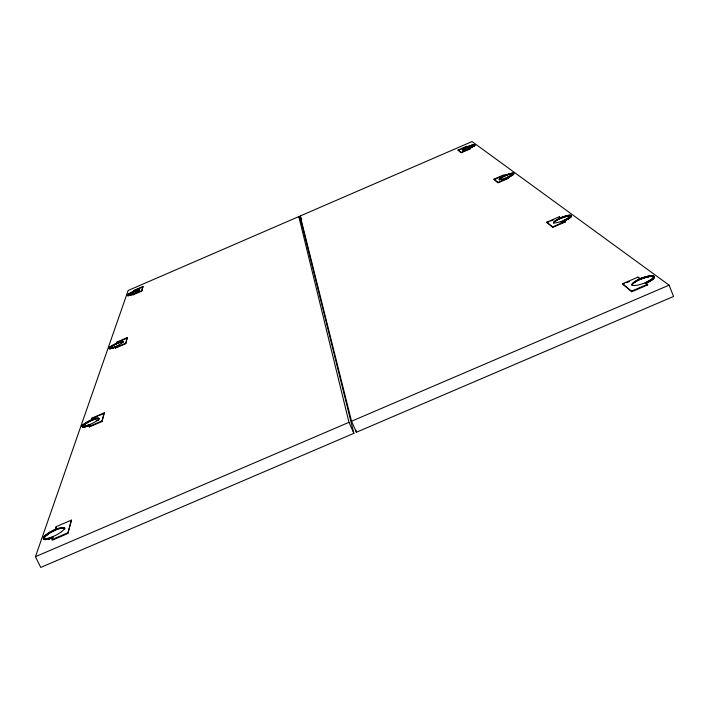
<?xml version="1.0" encoding="UTF-8"?>
<svg xmlns="http://www.w3.org/2000/svg" width="709" height="709" viewBox="0 0 709 709"><rect width="100%" height="100%" fill="white"/><g stroke="black" fill="none" stroke-linecap="round" stroke-linejoin="round"><path stroke-width="1.06" d="M55.302 529.331L49.276 532.415L45.057 535.463A11.805 2.871 -26.6 0 0 44.295 539.026L48.017 538.565L52.829 536.846L52.2 540.205L67.816 533.505L71.449 520.114L56.188 526.663L55.586 529.907L49.559 532.991L45.341 536.039A11.805 2.88 -26.6 0 0 44.578 539.611L48.301 539.15L53.113 537.431M89.821 424.656L89.467 426.907L101.972 421.518L104.267 412.798L91.984 418.088L91.638 420.286L83.511 424.904A9.394 1.87 -25.5 0 0 83.113 427.164L90.052 425.134L89.821 424.656L82.882 426.694A9.394 1.861 -25.5 0 1 83.281 424.434L91.417 419.817M115.585 346.533L115.372 348.146L125.723 343.679L127.265 337.626L117.065 342.03L116.861 343.608L110.179 347.259A7.746 1.285 -24.8 0 0 109.975 348.784L115.771 346.931L109.789 348.385A7.746 1.285 -24.8 0 1 109.992 346.869L116.675 343.218M133.017 293.659L132.884 294.9L141.773 291.053L142.89 286.533L134.116 290.327L133.983 291.55L128.276 294.589A6.638 0.957 -24.5 0 0 128.169 295.688L133.177 294.005L128.01 295.352A6.638 0.948 -24.5 0 1 128.116 294.244L133.824 291.204M67.816 533.505L71.449 520.114M101.972 421.518L104.267 412.798M125.723 343.679L127.265 337.626M141.773 291.053L142.89 286.533M55.586 529.907L56.188 526.663M89.467 426.907L90.052 425.134M115.372 348.146L115.771 346.931M116.861 343.608L117.065 342.03M132.884 294.9L133.177 294.005M133.983 291.55L134.116 290.327M35.45 556.671L128.161 290.486L298.817 216.582L301.502 222.732L353.862 433.341L40.723 567.43L35.45 556.671L348.988 422.325L298.817 216.582M513.529 174.308L507.662 177.622L513.36 173.9A7.817 1.303 -22.4 0 0 511.756 173.147L505.1 175.38L504.241 174.724L493.898 179.191L498.028 182.833L508.539 178.296L507.493 177.215M556.042 220.765L554.81 221.66A8.942 1.799 -21.9 0 0 553.951 222.98M49.081 533.496L46.998 534.958A11.14 2.712 -26.6 0 0 45.553 539.301L47.219 539.15A11.477 2.801 -26.6 0 0 51.89 537.759M511.588 175.566L512.642 174.857A7.374 1.232 -22.4 0 0 511.198 173.82L509.718 174.21M501.369 177.826L500.315 178.535A7.374 1.232 -22.4 0 0 499.792 179.767M96.69 420.8L95.05 421.882A9.137 1.817 -25.5 0 1 85.045 426.198L83.671 426.419A8.871 1.764 -25.5 0 1 84.593 423.627L86.241 422.564M472.912 146.648L473.842 146.063A6.319 0.913 -22.7 0 0 472.779 145.301L471.529 145.655M464.218 148.411L463.287 148.996A6.319 0.913 -22.7 0 0 464.306 149.776L465.556 149.422A6.514 0.939 -22.7 0 0 472.77 146.293L473.701 145.708A6.319 0.913 -22.7 0 0 472.637 144.946L471.388 145.301M464.36 148.766L463.429 149.351A6.319 0.913 -22.7 0 0 464.457 150.131M112.598 345.806L111.251 346.639A7.312 1.214 -24.8 0 0 110.622 348.553L111.783 348.296M136.855 292.143L137.998 291.461A6.266 0.904 -24.5 0 0 139.319 290.415A6.523 0.939 -24.5 0 1 137.732 291.665M130.332 293.393L129.189 294.067A6.266 0.904 -24.5 0 0 128.728 295.485L129.738 295.228A6.461 0.931 -24.5 0 0 133.992 293.588M300.191 215.979L472.034 141.57L669.101 285.151L673.55 296.442L356.397 432.251L351.531 421.235L300.191 215.979L301.724 219.498M469.367 148.039L470.156 148.881L461.151 152.781L458.085 150.051L466.965 146.205L467.745 147.038L473.39 145.07A6.7 0.966 -22.7 0 1 474.622 145.602L469.509 148.385L474.472 145.248A6.7 0.966 -22.7 0 0 473.249 144.716L467.603 146.683M135.251 290.247L143.05 286.87M458.227 150.397L467.116 146.55L467.745 147.038M132.725 294.554L141.614 290.708M458.085 150.051L461.01 152.426L470.014 148.527M118.181 342.022L127.443 338.016M495.006 179.191L499.703 177.161M501.591 176.346L511.925 173.554A7.817 1.303 -22.4 0 1 513.529 174.308M115.186 347.747L125.537 343.28M493.898 179.191L497.86 182.426L508.371 177.879M563.992 220.437L565.472 221.917L552.728 227.403L546.728 222.192L559.233 216.803L560.677 218.248L568.866 215.66A9.474 1.905 -21.9 0 1 571.126 216.794L564.187 220.933L563.992 220.437L570.922 216.307A9.474 1.905 -21.9 0 0 568.671 215.173L560.482 217.752M93.154 418.15L97.877 416.121M99.765 415.306L104.489 413.267M546.923 222.679L548.846 221.846M550.769 221.013L553.658 219.772M89.237 426.428L101.75 421.04M546.728 222.192L552.533 226.907L565.277 221.421M645.447 282.767L647.707 284.921L631.719 291.771L622.422 283.795L638.038 277.095L640.218 279.186L650.694 276.156A11.893 2.96 -21 0 1 654.07 277.99L651.305 280.454L645.686 283.378L645.447 282.767L651.057 279.842L653.831 277.379A11.893 2.951 -21 0 0 650.454 275.553L639.979 278.584M622.662 284.389L624.611 283.556M626.57 282.723L629.495 281.464M51.917 539.611L67.532 532.92M622.422 283.795L631.48 291.16L647.459 284.309M351.531 421.235L669.101 285.151M137.254 289.981L138.255 289.724A6.275 0.895 -24.5 0 1 137.838 291.124L136.695 291.798A6.461 0.922 -24.5 0 1 129.579 294.891L128.568 295.139A6.275 0.895 -24.5 0 1 129.029 293.73L130.172 293.047A6.461 0.922 -24.5 0 1 137.262 289.937M137.404 290.327L138.415 290.07A6.266 0.904 -24.5 0 1 139.407 290.114M565.942 215.917L567.785 215.483A8.951 1.799 -21.9 0 1 569.894 216.998L568.662 217.893A9.217 1.852 -21.9 0 1 558.488 222.289L556.636 222.715A8.942 1.799 -21.9 0 1 554.615 221.173L555.838 220.277A9.217 1.852 -21.9 0 1 565.871 215.864M120.822 342.243L121.983 341.995A7.312 1.214 -24.8 0 1 123.1 342.155M96.158 418.275L97.541 418.044A8.871 1.764 -25.5 0 1 96.699 420.8M85.275 426.667L83.901 426.898A8.871 1.764 -25.5 0 1 84.823 424.106L86.463 423.034A9.137 1.817 -25.5 0 1 96.38 418.753L97.762 418.514A8.871 1.764 -25.5 0 1 99.056 418.895M61.426 528.187L63.101 528.028A11.14 2.712 -26.6 0 1 64.599 528.843M469.509 148.385L470.156 148.881M507.662 177.622L508.539 178.296M564.187 220.933L565.472 221.917M640.218 279.186L638.038 277.095M645.686 283.378L647.707 284.921M91.984 418.088L92.214 418.558M348.988 422.325L353.862 433.341M552.533 226.907L552.728 227.403M559.233 216.803L559.428 217.291M631.48 291.16L631.719 291.771M355.856 430.106L356.397 432.251M118.465 345.584A7.533 1.25 -24.8 0 1 116.719 346.435M116.143 346.692A7.533 1.25 -24.8 0 1 109.487 348.385A7.533 1.25 -24.8 0 1 115.301 344.335A7.834 1.303 -24.8 0 1 123.26 341.844M122.994 341.924A7.533 1.25 -24.8 0 0 115.301 344.335A7.834 1.303 -24.8 0 0 109.195 348.527A7.834 1.303 -24.8 0 0 116.037 346.825M86.276 422.467A9.137 1.817 -25.5 0 1 96.194 418.177M98.843 419.675A9.235 1.835 -25.5 0 1 97.931 420.57M90.495 424.886A9.235 1.835 -25.5 0 1 82.483 426.588A9.235 1.835 -25.5 0 1 89.715 421.217A9.235 1.835 -25.5 0 1 99.012 418.558M98.879 419.489A8.871 1.764 -25.5 0 1 98.152 420.304M130.35 293.34A6.461 0.931 -24.5 0 1 137.422 290.273M133.487 293.845A6.523 0.939 -24.5 0 1 127.647 295.485A6.523 0.939 -24.5 0 1 132.627 292.188A6.523 0.939 -24.5 0 1 139.345 289.954M50.977 538.202A11.601 2.827 -26.6 0 1 44.197 537.635A11.601 2.827 -26.6 0 1 55.905 529.845A11.601 2.827 -26.6 0 1 64.785 529.011M90.371 425.001A9.501 1.888 -25.5 0 1 82.244 426.685A9.501 1.888 -25.5 0 1 89.786 421.119A9.501 1.888 -25.5 0 1 99.269 418.452M52.581 537.679A11.929 2.907 -26.6 0 1 44.977 536.438A11.929 2.907 -26.6 0 1 62.489 527.788M64.023 527.78A11.929 2.907 -26.6 0 1 64.909 528.161M139.46 290.46A6.718 0.966 -24.5 0 1 137.803 291.665M133.407 293.907A6.718 0.966 -24.5 0 1 127.469 295.556A6.718 0.966 -24.5 0 1 132.672 292.135A6.718 0.966 -24.5 0 1 139.531 289.884M499.517 179.776A7.675 1.285 -22.4 0 1 504.959 175.947A7.675 1.285 -22.4 0 1 513.413 173.634A7.675 1.285 -22.4 0 1 507.99 177.445M502.619 179.404A7.675 1.285 -22.4 0 1 501.192 179.74M563.761 221.004A9.217 1.852 -21.9 0 0 568.866 218.39L570.089 217.486A8.942 1.799 -21.9 0 0 567.989 215.97L566.136 216.405A9.217 1.852 -21.9 0 0 555.971 220.712M563.017 221.305A9.217 1.852 -21.9 0 1 560.792 222.13M553.773 222.874A9.314 1.87 -21.9 0 1 562.574 217.521A9.314 1.87 -21.9 0 1 571.099 216.289A9.314 1.87 -21.9 0 1 562.317 221.642M632.268 285.443A11.229 2.792 -21 0 1 633.102 283.609L634.546 282.421A11.574 2.88 -21 0 1 647.166 276.997L649.568 276.537A11.229 2.792 -21 0 1 652.847 278.903L651.411 280.099A11.566 2.88 -21 0 1 645.119 283.449M632.003 285.284A11.69 2.907 -21 0 1 641.663 278.664A11.69 2.907 -21 0 1 653.68 276.802A11.69 2.907 -21 0 1 646.165 283.095M464.182 148.385A6.514 0.939 -22.7 0 1 471.352 145.274M462.569 150.113A6.576 0.948 -22.7 0 1 468.888 146.577A6.576 0.948 -22.7 0 1 474.711 145.239A6.576 0.948 -22.7 0 1 468.729 148.695M464.032 150.264A6.576 0.948 -22.7 0 1 462.658 150.343M499.526 179.023A7.896 1.321 -22.4 0 1 511.942 173.572A7.896 1.321 -22.4 0 1 507.945 177.507M499.296 179.856A7.896 1.321 -22.4 0 1 499.163 179.537M553.525 222.945A9.58 1.923 -21.9 0 1 561.909 217.725A9.58 1.923 -21.9 0 1 571.25 215.899A9.58 1.923 -21.9 0 1 564.532 220.791M462.747 149.759A6.771 0.975 -22.7 0 1 473.399 145.079A6.771 0.975 -22.7 0 1 469.757 148.287M466.513 149.572A6.771 0.975 -22.7 0 1 465.06 150.033M463.846 150.343A6.771 0.975 -22.7 0 1 462.472 150.414M632.02 284.424A12.026 2.987 -21 0 1 650.765 276.191A12.026 2.987 -21 0 1 646.121 283.21M652.599 278.291L651.163 279.488A11.574 2.871 -21 0 1 638.419 284.965L636 285.426A11.229 2.792 -21 0 1 632.862 283.006L634.307 281.819A11.574 2.871 -21 0 1 646.927 276.395L649.329 275.925A11.229 2.792 -21 0 1 652.599 278.291M61.497 531.741L59.405 533.212A11.486 2.792 -26.6 0 1 46.936 538.565L45.27 538.716A11.149 2.712 -26.6 0 1 46.714 534.373L48.797 532.92A11.486 2.792 -26.6 0 1 61.142 527.611L62.817 527.452A11.14 2.712 -26.6 0 1 61.497 531.741M512.474 174.449L511.419 175.158A7.604 1.267 -22.4 0 1 503.018 178.792L501.529 179.182A7.374 1.232 -22.4 0 1 500.146 178.127L501.201 177.418A7.604 1.267 -22.4 0 1 509.549 173.802L511.029 173.413A7.374 1.232 -22.4 0 1 512.474 174.449M121.221 343.484L119.883 344.317A7.533 1.25 -24.8 0 1 111.597 347.897L110.436 348.154A7.312 1.214 -24.8 0 1 111.065 346.24L112.412 345.407A7.533 1.25 -24.8 0 1 120.636 341.853L121.797 341.596A7.312 1.214 -24.8 0 1 121.23 343.484"/></g></svg>
